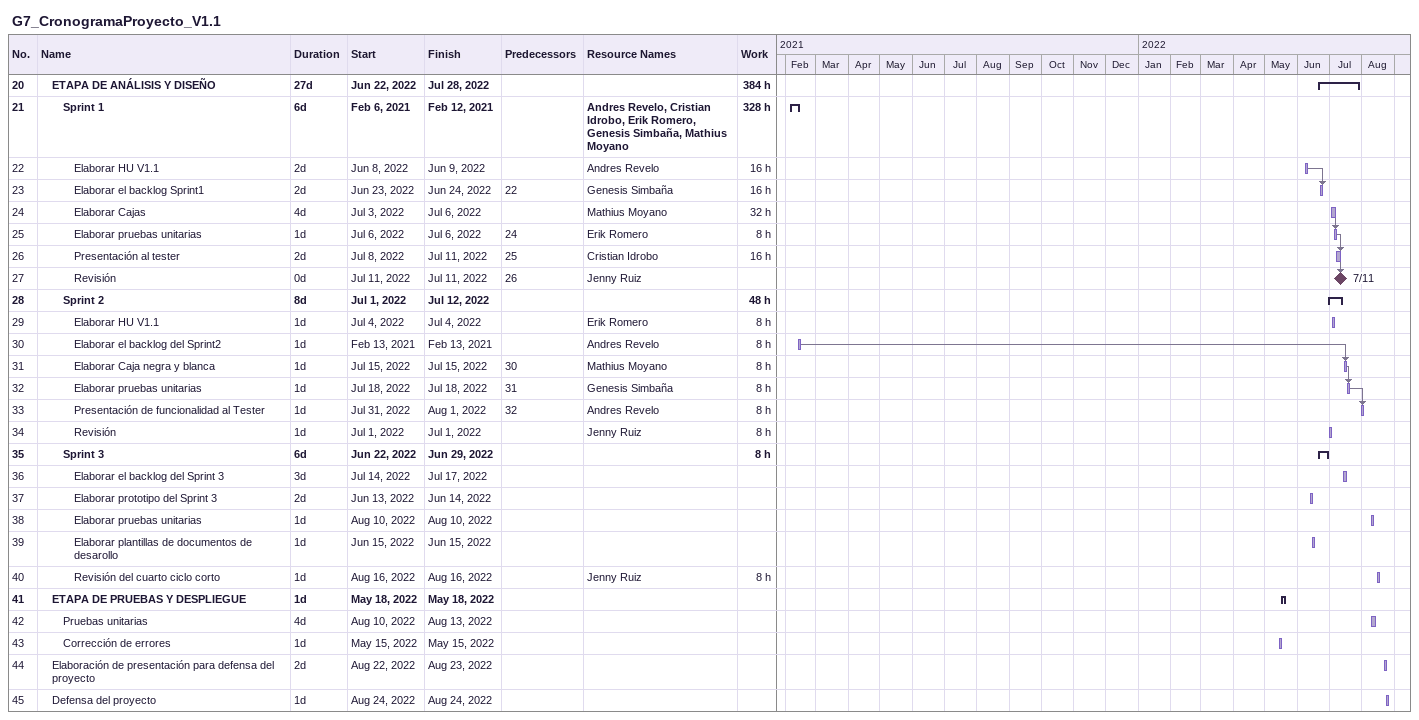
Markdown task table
G7_CronogramaProyecto_V1.1

| ID | Level | Task | Duration | Start | Finish | Predecessors | Resources | Work (h) |
|---|---|---|---|---|---|---|---|---|
| 20 | 2 | **ETAPA DE ANÁLISIS Y DISEÑO** | 27d | 2022-06-22 | 2022-07-28 |  |  | 384 |
| 21 | 3 | **Sprint 1** | 6d | 2021-02-06 | 2021-02-12 |  | Andres Revelo, Cristian Idrobo, Erik Romero, Genesis Simbaña, Mathius Moyano | 328 |
| 22 | 4 | Elaborar HU V1.1 | 2d | 2022-06-08 | 2022-06-09 |  | Andres Revelo | 16 |
| 23 | 4 | Elaborar el backlog Sprint1 | 2d | 2022-06-23 | 2022-06-24 | 22 | Genesis Simbaña | 16 |
| 24 | 4 | Elaborar Cajas | 4d | 2022-07-03 | 2022-07-06 |  | Mathius Moyano | 32 |
| 25 | 4 | Elaborar pruebas unitarias | 1d | 2022-07-06 | 2022-07-06 | 24 | Erik Romero | 8 |
| 26 | 4 | Presentación al tester | 2d | 2022-07-08 | 2022-07-11 | 25 | Cristian Idrobo | 16 |
| 27 | 4 | Revisión | 0d | 2022-07-11 | 2022-07-11 | 26 | Jenny Ruiz |  |
| 28 | 3 | **Sprint 2** | 8d | 2022-07-01 | 2022-07-12 |  |  | 48 |
| 29 | 4 | Elaborar HU V1.1 | 1d | 2022-07-04 | 2022-07-04 |  | Erik Romero | 8 |
| 30 | 4 | Elaborar el backlog del Sprint2 | 1d | 2021-02-13 | 2021-02-13 |  | Andres Revelo | 8 |
| 31 | 4 | Elaborar Caja negra y blanca | 1d | 2022-07-15 | 2022-07-15 | 30 | Mathius Moyano | 8 |
| 32 | 4 | Elaborar pruebas unitarias | 1d | 2022-07-18 | 2022-07-18 | 31 | Genesis Simbaña | 8 |
| 33 | 4 | Presentación de funcionalidad al Tester | 1d | 2022-07-31 | 2022-08-01 | 32 | Andres Revelo | 8 |
| 34 | 4 | Revisión | 1d | 2022-07-01 | 2022-07-01 |  | Jenny Ruiz | 8 |
| 35 | 3 | **Sprint 3** | 6d | 2022-06-22 | 2022-06-29 |  |  | 8 |
| 36 | 4 | Elaborar el backlog del Sprint 3 | 3d | 2022-07-14 | 2022-07-17 |  |  |  |
| 37 | 4 | Elaborar prototipo del Sprint 3 | 2d | 2022-06-13 | 2022-06-14 |  |  |  |
| 38 | 4 | Elaborar pruebas unitarias | 1d | 2022-08-10 | 2022-08-10 |  |  |  |
| 39 | 4 | Elaborar plantillas de documentos de desarollo | 1d | 2022-06-15 | 2022-06-15 |  |  |  |
| 40 | 4 | Revisión del cuarto ciclo corto | 1d | 2022-08-16 | 2022-08-16 |  | Jenny Ruiz | 8 |
| 41 | 2 | **ETAPA DE PRUEBAS Y DESPLIEGUE** | 1d | 2022-05-18 | 2022-05-18 |  |  |  |
| 42 | 3 | Pruebas unitarias | 4d | 2022-08-10 | 2022-08-13 |  |  |  |
| 43 | 3 | Corrección de errores | 1d | 2022-05-15 | 2022-05-15 |  |  |  |
| 44 | 2 | Elaboración de presentación para defensa del proyecto | 2d | 2022-08-22 | 2022-08-23 |  |  |  |
| 45 | 2 | Defensa del proyecto | 1d | 2022-08-24 | 2022-08-24 |  |  |  |
